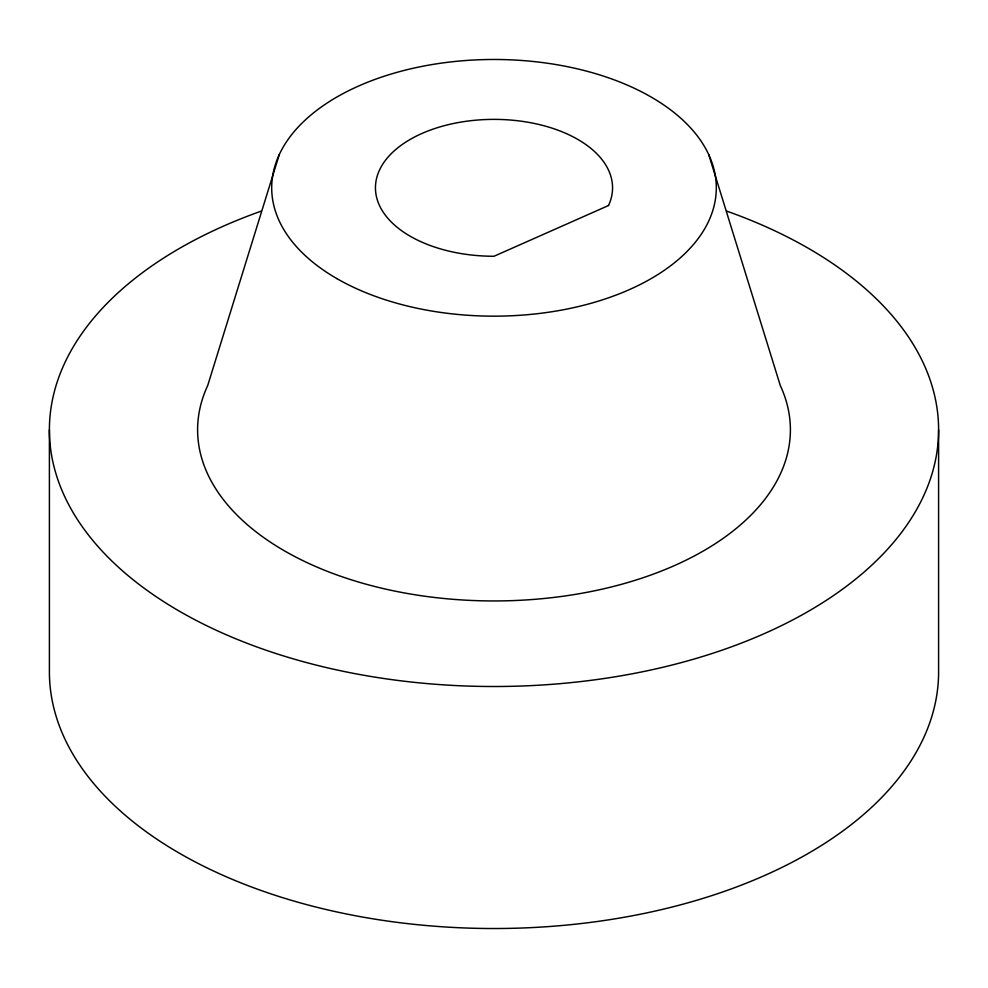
<?xml version="1.0" encoding="UTF-8"?>
<svg xmlns="http://www.w3.org/2000/svg" width="988" height="988" viewBox="0 0 988 988"><rect width="100%" height="100%" fill="white"/><g stroke="black" fill="none" stroke-linecap="round" stroke-linejoin="round"><path stroke-width="1.48" d="M279.271 154.597L207.702 385.542A296.4 171.122 0 0 0 494 600.951A296.4 171.122 0 0 0 780.298 385.542L708.729 154.597M938.6 429.829L938.6 671.84A444.6 256.682 0 0 1 494 928.522A444.6 256.682 0 0 1 49.4 671.84L49.4 429.829M726.822 211.148A444.6 256.682 0 0 1 831.945 596.616A444.6 256.682 0 0 1 156.055 596.616A444.6 256.682 0 0 1 261.178 211.148M608.522 205.529L494 256.263A118.56 68.456 0 0 1 375.897 181.854A118.56 68.456 0 0 1 514.587 120.413A118.56 68.456 0 0 1 608.522 205.529M336.809 278.567A222.3 128.341 0 0 0 708.729 221.04A222.3 128.341 0 0 0 436.461 63.85A222.3 128.341 0 0 0 336.809 278.567"/></g></svg>
